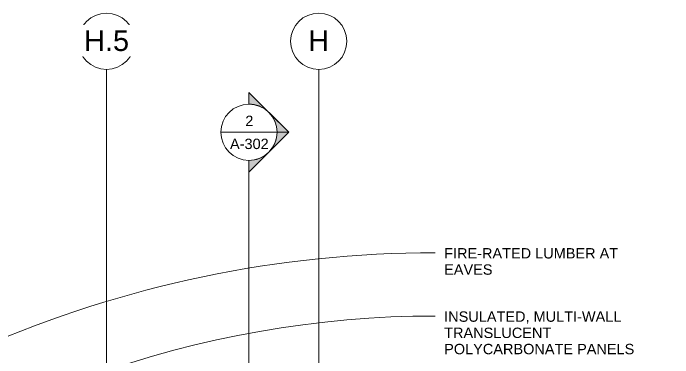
# Model space of a CAD drawing. Header units: inches. Extents: x 20478 to 36715, y -248 to 750.
# Drawn here: x 22437 to 23187, y 321 to 713 of the extents above; entities that cross this region are included whole.
import ezdxf

# ---------------------------------------------------------------- set-up
doc = ezdxf.new("R2010")
doc.units = ezdxf.units.IN
doc.header["$MEASUREMENT"] = 0
doc.linetypes.add('Grid Line 1_2_', pattern=[0.875, 0.5, -0.125, 0.125, -0.125])
for name, color, linetype, lineweight in [('G-ANNO-SYMB', 111, 'Continuous', 9), ('G-ANNO-TEXT', 231, 'Continuous', 9), ('S-GRID', 1, 'Continuous', 9), ('S-GRID-IDEN', 1, 'Continuous', 9)]:
    doc.layers.add(name, color=color, linetype=linetype, lineweight=lineweight)
doc.styles.add('Arial', font='arial.ttf', dxfattribs={"height": 23.60479})
doc.styles.add('Arial_1', font='arial.ttf', dxfattribs={"height": 11.802395})

# ---------------------------------------------------------------- blocks, each defined once
blk = doc.blocks.new('Grid - Grid Head - Circle-14747-Elevation - West')
at = {"layer": 'S-GRID-IDEN'}
blk.add_circle((21143.8, 680.66), 32, dxfattribs=at)
blk = doc.blocks.new('Section - Section Head - Filled-1526-Elevation - West')
at = {"layer": 'G-ANNO-SYMB'}
h = blk.add_hatch(color=256, dxfattribs=at)
edge = h.paths.add_edge_path(flags=0)
edge.add_arc((22069.39, 577.16), 32.04, 47.9216, 90)
edge.add_line((22069.39, 609.2), (22069.39, 622.41))
edge.add_line((22069.39, 622.41), (22090.86, 600.94))
h = blk.add_hatch(color=256, dxfattribs=at)
edge = h.paths.add_edge_path(flags=0)
edge.add_line((22092.02, 599.78), (22114.64, 577.16))
edge.add_line((22114.64, 577.16), (22101.39, 577.16))
edge.add_arc((22069.39, 577.16), 32, 0, 45)
h = blk.add_hatch(color=256, dxfattribs=at)
edge = h.paths.add_edge_path(flags=0)
edge.add_arc((22069.39, 577.16), 32, 315, 360)
edge.add_line((22101.39, 577.16), (22114.64, 577.16))
edge.add_line((22114.64, 577.16), (22092.02, 554.53))
h = blk.add_hatch(color=256, dxfattribs=at)
edge = h.paths.add_edge_path(flags=0)
edge.add_line((22090.86, 553.37), (22069.39, 531.9))
edge.add_line((22069.39, 531.9), (22069.39, 545.12))
edge.add_arc((22069.39, 577.16), 32.04, 270, 312.0784)
for p, q in [((22114.64, 577.16), (22069.39, 622.41)), ((22069.39, 609.16), (22069.39, 622.41)), ((22090.86, 600.94), (22069.39, 622.41)), ((22069.39, 622.41), (22069.39, 609.2)), ((22114.64, 577.16), (22092.02, 599.78)), ((22114.64, 577.16), (22069.39, 531.9)), ((22092.02, 554.53), (22114.64, 577.16)), ((22101.39, 577.16), (22114.64, 577.16)), ((22114.64, 577.16), (22101.39, 577.16)), ((22069.39, 531.9), (22090.86, 553.37)), ((22069.39, 545.16), (22069.39, 531.9)), ((22069.39, 545.12), (22069.39, 531.9))]:
    blk.add_line(p, q, dxfattribs=at)
for radius, start, end in [(32, 90, 270), (32.04, 47.9216, 90), (32, 270, 90), (32, 0, 45), (32, 315, 0), (32.04, 270, 312.0784)]:
    blk.add_arc((22069.39, 577.16), radius, start, end, dxfattribs=at)

msp = doc.modelspace()

# ---------------------------------------------------------------- linework, layer by layer
at = {"layer": 'G-ANNO-SYMB'}
for p, q in [((22673.015, 577.157), (22737.015, 577.157)), ((22705.015, 545.157), (22705.015, -54.817))]:
    msp.add_line(p, q, dxfattribs=at)
at = {"layer": 'G-ANNO-TEXT', "color": 145}
for centre, radius, end in [((22916.656, -848.751), 1288.84, 113.661618), ((22916.656, -783.148), 1151.238, 129.830612)]:
    msp.add_arc(centre, radius, 90, end, dxfattribs=at)
at = {"layer": 'S-GRID', "linetype": 'Grid Line 1_2_'}
for p, q in [((22543.053, -132), (22543.053, 648.659)), ((22784.303, -132), (22784.303, 648.659))]:
    msp.add_line(p, q, dxfattribs=at)

# ---------------------------------------------------------------- block references
at = {"layer": 'G-ANNO-SYMB'}
msp.add_blockref('Section - Section Head - Filled-1526-Elevation - West', (635.626, 0), dxfattribs=at)
at = {"layer": 'S-GRID-IDEN'}
for p in [(1399.25, 0), (1640.5, 0)]:
    msp.add_blockref('Grid - Grid Head - Circle-14747-Elevation - West', p, dxfattribs=at)

# ---------------------------------------------------------------- texts
at = {"layer": 'G-ANNO-SYMB', "attachment_point": 2, "line_spacing_factor": 0.938532, "style": 'Arial_1'}
for s, insert, char_height, width in [('2', (22705.425, 596.049), 11.802, 10.944), ('A-302', (22705.425, 569.868), 11.8024, 52.416)]:
    msp.add_mtext(s, dxfattribs=dict(at, insert=insert, char_height=char_height, width=width))
at = {"layer": 'G-ANNO-TEXT', "color": 145, "char_height": 11.8024, "attachment_point": 1, "line_spacing_factor": 0.938532, "style": 'Arial_1', "bg_fill": 3, "box_fill_scale": 1.25, "bg_fill_color": 0, "bg_fill_transparency": 0}
for s, insert, width in [('FIRE-RATED LUMBER AT\\PEAVES', (22926.896, 445.338), 235.152), ('INSULATED, MULTI-WALL\\PTRANSLUCENT\\PPOLYCARBONATE PANELS', (22926.896, 373.338), 257.04)]:
    msp.add_mtext(s, dxfattribs=dict(at, insert=insert, width=width))

# ---------------------------------------------------------------- next in the draw order: texts
at = {"layer": 'S-GRID-IDEN', "attachment_point": 2, "line_spacing_factor": 0.938532, "style": 'Arial', "bg_fill": 3, "box_fill_scale": 1.25, "bg_fill_color": 0, "bg_fill_transparency": 0}
for s, insert, char_height, width in [('H.5', (22543.047, 693.241), 23.6048, 61.056), ('H', (22784.297, 693.241), 23.605, 28.224)]:
    msp.add_mtext(s, dxfattribs=dict(at, insert=insert, char_height=char_height, width=width))

doc.saveas('drawing.dxf')
